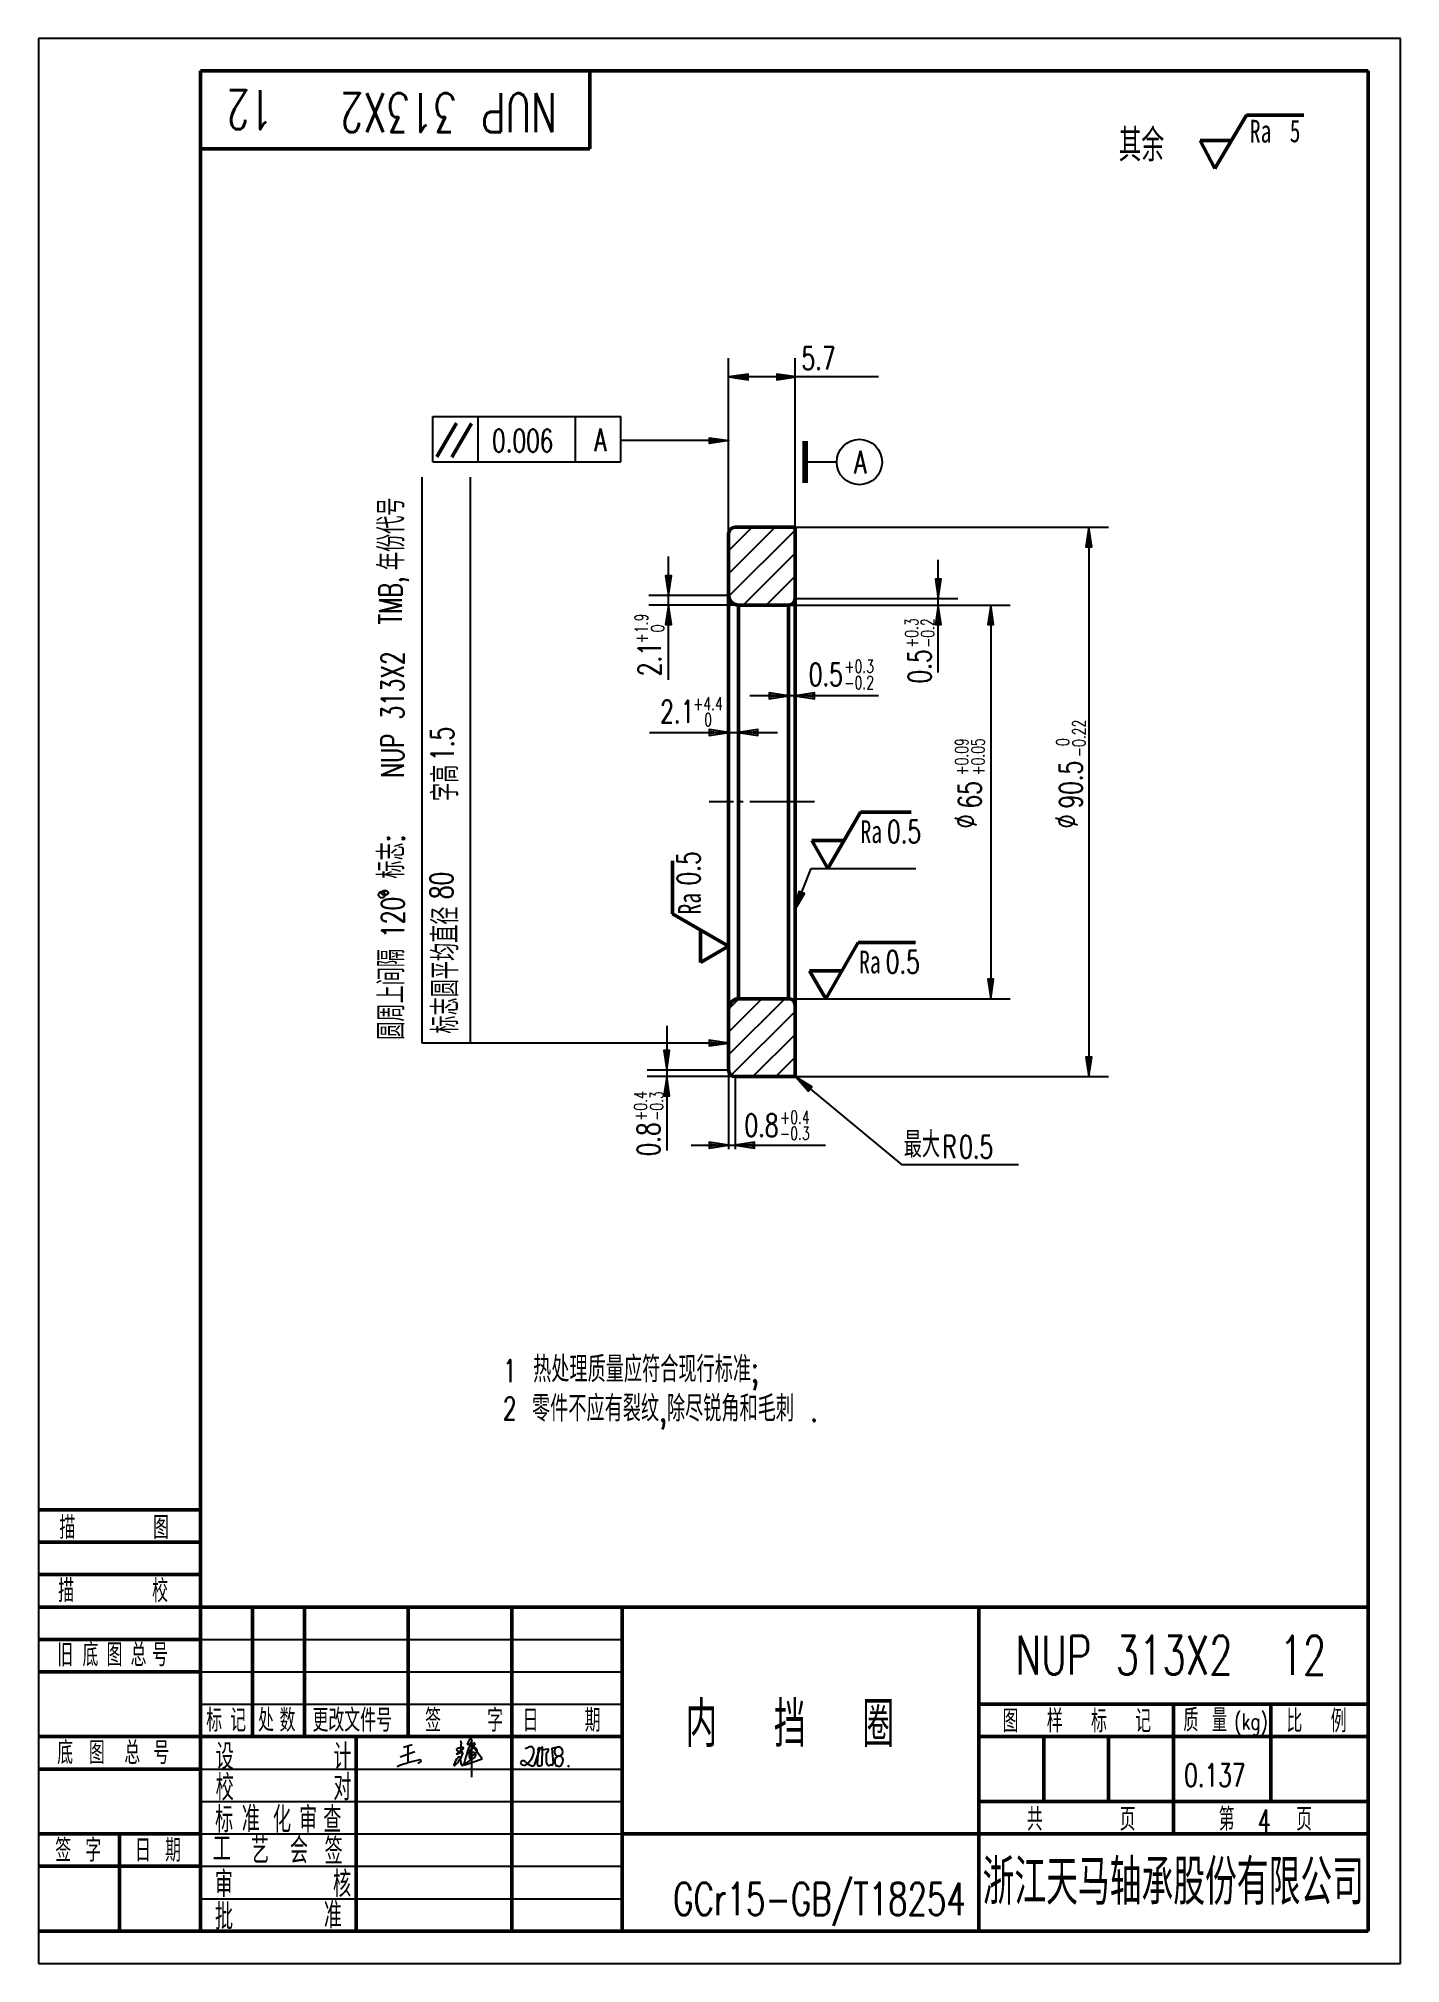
# Model space of a CAD drawing. Extents: x 0 to 210, y 0 to 297.
import ezdxf
from ezdxf.enums import TextEntityAlignment as Align

# ---------------------------------------------------------------- set-up
doc = ezdxf.new("R2010")
doc.units = 0
doc.header["$MEASUREMENT"] = 0
doc.linetypes.add('CENTER', pattern=[12.5, 10, -1, 0.5, -1])
doc.layers.get('0').update_dxf_attribs({"linetype": 'CONTINUOUS'})
doc.layers.get('DEFPOINTS').update_dxf_attribs({"linetype": 'CONTINUOUS'})
doc.layers.add('1', color=7, linetype='CONTINUOUS', lineweight=50)
doc.layers.add('粗实线', color=7, linetype='CONTINUOUS', lineweight=50)
for name, color, linetype in [('2', 7, 'CONTINUOUS'), ('3', 7, 'CENTER'), ('90', 7, 'CONTINUOUS'), ('文字', 7, 'CONTINUOUS')]:
    doc.layers.add(name, color=color, linetype=linetype)
doc.styles.add('HZ', font='txt.shx', dxfattribs={"width": 0.7, "bigfont": 'HZTXT.shx'})
doc.dimstyles.get("Standard").update_dxf_attribs({"dimtxt": 0.18, "dimasz": 0.18, "dimexe": 0.18, "dimexo": 0.0625, "dimgap": 0.09, "dimtad": 0, "dimtih": 1, "dimtoh": 1, "dimdec": 4, "dimzin": 0, "dimdsep": 46, "dimtxsty": 'Standard', "dimcen": 0.09, "dimadec": 0, "dimazin": 0, "dimtfac": 1, "dimtdec": 4, "dimtofl": 0, "dimtmove": 0, "dimatfit": 3, "dimfxl": 0, "dimtolj": 1, "dimtzin": 0, "dimarcsym": 0})

# ---------------------------------------------------------------- blocks, each defined once
blk = doc.blocks.new('BLK', base_point=(1, 0))
for points in [[(0, 0), (1, 0), (0, 0.15), (0, -0.15), (1, 0)], [(0, 0.07), (0.5, 0), (0, -0.07)]]:
    blk.add_lwpolyline(points)
blk = doc.blocks.new('*D1')
at = {"color": 0, "linetype": 'ByBlock'}
for p, q in [((116.65, 221.58), (164.96, 221.58)), ((161.96, 218.58), (161.96, 139.85)), ((116.65, 136.85), (164.96, 136.85))]:
    blk.add_line(p, q, dxfattribs=at)
at = {"layer": 'DEFPOINTS', "color": 0, "linetype": 'ByBlock'}
for p in [(116.65, 221.58), (116.65, 136.85), (161.96, 136.85)]:
    blk.add_point(p, dxfattribs=at)
at = {"color": 0, "linetype": 'ByBlock', "xscale": 3, "yscale": 3, "zscale": 3}
for p, rotation in [((161.96, 221.58), 90), ((161.96, 136.85), 270)]:
    blk.add_blockref('BLK', p, dxfattribs=dict(at, rotation=rotation))
blk = doc.blocks.new('*D2')
at = {"color": 0, "linetype": 'ByBlock'}
for p, q in [((115.65, 209.58), (149.82, 209.58)), ((146.82, 206.58), (146.82, 151.85)), ((115.65, 148.85), (149.82, 148.85))]:
    blk.add_line(p, q, dxfattribs=at)
at = {"layer": 'DEFPOINTS', "color": 0, "linetype": 'ByBlock'}
for p in [(115.65, 209.58), (115.65, 148.85), (146.82, 148.85)]:
    blk.add_point(p, dxfattribs=at)
at = {"color": 0, "linetype": 'ByBlock', "xscale": 3, "yscale": 3, "zscale": 3}
for p, rotation in [((146.82, 209.58), 90), ((146.82, 148.85), 270)]:
    blk.add_blockref('BLK', p, dxfattribs=dict(at, rotation=rotation))

msp = doc.modelspace()

# ---------------------------------------------------------------- linework, layer by layer
for p, q in [((55.75446, 31.89466), (58.04083, 32.72955)), ((56.25239, 33.37518), (57.60787, 33.76308)), ((56.94099, 33.57224), (56.96532, 30.95128)), ((65.53326, 33.18976), (64.38089, 32.29034)), ((65.01744, 32.52068), (64.52356, 32.91555)), ((65.16933, 34.16753), (65.01744, 32.52068)), ((66.34515, 34.40493), (66.10761, 33.77582)), ((66.10761, 33.77582), (66.34515, 33.83517)), ((67.29346, 33.83766), (66.34941, 32.41102)), ((68.40533, 31.56377), (66.77183, 33.77143)), ((66.77183, 33.77143), (66.77379, 32.36935)), ((67.21856, 33.74698), (67.21856, 33.74698)), ((75.03202, 33.16935), (75.57424, 33.38611)), ((76.4583, 30.57732), (77.33584, 33.2084)), ((77.01955, 33.02302), (76.89179, 30.77946)), ((77.01955, 32.9683), (77.11081, 33.22366)), ((77.0743, 33.13246), (77.01955, 33.02302)), ((77.33584, 33.2084), (77.18958, 33.25712)), ((77.54883, 33.29662), (77.54883, 33.07774)), ((77.54883, 33.07774), (77.65834, 32.9683)), ((77.64009, 30.7065), (77.69484, 33.3331)), ((77.65834, 32.9683), (78.55264, 33.09598)), ((78.57089, 32.84061), (78.35188, 32.49405)), ((79.19143, 33.2419), (80.06259, 33.41622)), ((79.39219, 30.96186), (79.19143, 33.2419)), ((25, 30), (89.99995, 30)), ((55.30931, 30.40653), (55.44544, 30.45624)), ((58.97862, 31.2053), (58.50107, 30.8341)), ((64.38089, 32.29034), (65.24791, 32.60843)), ((65.74437, 30.64172), (68.40533, 31.56377)), ((66.34941, 32.41102), (66.28185, 32.37726)), ((66.77379, 32.36935), (66.77272, 28.73591)), ((78.29713, 32.2022), (78.27887, 31.32667)), ((79.26443, 30.72474), (79.39219, 30.96186)), ((81.54582, 30.56057), (81.81958, 30.39641)), ((25, 25), (89.99995, 25)), ((25, 20), (89.99995, 20)), ((25, 15), (89.99995, 15)), ((25, 10), (89.99995, 10))]:
    msp.add_line(p, q)
for centre, radius, start, end in [((64.61478, 33.02963), 0.14607, 108.9005078, 231.3566021), ((65.93555, 29.17209), 4.22345, 98.0146679, 108.9005078), ((65.01256, 34.14423), 0.15849, 8.4525573, 84.1442321), ((65.36952, 33.19213), 0.16376, 359.1714359, 98.0146679), ((84.67697, 26.42675), 19.57483, 155.9855785, 167.0616906), ((67.58282, 31.4302), 1.84234, 97.9202994, 142.0603178), ((66.61833, 34.28177), 0.29965, 104.5678325, 155.7329048), ((65.78256, 36.77973), 2.99782, 280.8166613, 287.7523891), ((66.6425, 34.44382), 0.16213, 341.7540804, 127.8769993), ((66.33086, 36.48048), 2.58187, 278.1438691, 288.0077035), ((67.15209, 33.87905), 0.14785, 296.7181922, 98.9713927), ((67.18088, 32.83141), 0.44869, 315.4460481, 70.7292572), ((75.83847, 32.91078), 0.54383, 16.1691007, 119.0694681), ((74.43716, 32.74554), 1.94953, 332.460007, 9.3488615), ((77.16013, 33.16872), 0.09318, 71.5750642, 202.902758), ((77.5646, 33.33229), 0.039, 246.154342, 1.1941956), ((77.64921, 33.33405), 0.04564, 358.8058044, 181.1941956), ((78.56223, 33.02883), 0.06783, 339.2267202, 98.1253977), ((80.61717, 32.24933), 2.12999, 159.2267202, 163.8830539), ((80.371, 32.66951), 0.81759, 126.6989745, 245.1596607), ((80.18718, 32.57155), 0.81279, 70.3740262, 112.022584), ((80.06105, 32.65405), 0.79113, 341.2844619, 59.7018298), ((63.55492, 8.1393), 23.74467, 101.5909492, 109.9700076), ((58.87394, 31.29512), 0.13793, 319.371577, 130.6622652), ((66.4034, 30.08262), 2.42292, 137.0124048, 164.1275062), ((63.71499, 30.67142), 0.36541, 348.9199235, 11.6616905), ((64.13681, 30.60012), 0.06322, 179.0259282, 317.3946354), ((61.34162, 33.81614), 4.3238, 311.0887327, 341.1893868), ((64.84242, 31.60813), 0.24637, 50.3483882, 149.0956111), ((62.58744, 30.89555), 2.57541, 357.3547718, 20.5080306), ((65.47605, 30.82504), 0.31961, 188.7008982, 224.456308), ((65.29933, 32.46829), 0.14927, 25.1165159, 110.1466896), ((65.35815, 30.70936), 0.15444, 224.456308, 309.5217625), ((65.3175, 32.47681), 0.1292, 334.8834841, 25.1165159), ((65.1786, 30.92701), 0.4366, 309.5217625, 344.3994333), ((78.74901, 13.09848), 21.95004, 121.6827134, 126.7739565), ((65.70067, 30.74615), 0.11321, 215.420078, 292.7068906), ((66.22686, 32.4873), 0.12301, 142.0603178, 296.5518119), ((66.95664, 31.88406), 0.55875, 146.2303749, 188.9941729), ((66.5592, 31.90075), 0.18621, 213.9675398, 354.8577194), ((67.06243, 31.94319), 0.62325, 92.3396666, 156.205066), ((42.34626, 61.80943), 38.611, 309.1906386, 310.6533732), ((67.01367, 32.14482), 0.42174, 299.3725836, 86.8302727), ((74.72877, 30.83383), 0.43642, 39.2816282, 162.217783), ((74.71849, 31.05726), 0.41519, 192.5394353, 247.1048652), ((74.85837, 31.38848), 0.77474, 247.1048652, 312.8995645), ((77.02102, 33.08485), 2.77837, 225.2955946, 244.4912331), ((72.80782, 33.59516), 3.78708, 312.8995645, 332.460007), ((76.14141, 31.02444), 0.54802, 234.6730877, 305.3269123), ((77.17444, 30.76336), 0.28311, 176.7408638, 283.0907307), ((62.69795, 93.018), 64.19874, 283.0907307, 283.3751901), ((77.52048, 30.6798), 0.12255, 283.3751901, 12.5835602), ((79.63161, 31.29847), 1.35303, 178.8058266, 208.5522016), ((78.69184, 32.27921), 0.40216, 147.7091488, 191.0392829), ((78.68292, 30.78225), 0.27298, 208.5522016, 288.9694749), ((79.42965, 28.60981), 2.02421, 97.8002648, 108.9694749), ((79.13754, 30.74219), 0.12809, 277.8002648, 352.1658628), ((80.29128, 31.29024), 0.68974, 41.1882349, 195.3508845), ((80.14678, 30.98417), 0.53508, 166.6584756, 240.3898405), ((80.18718, 31.27245), 0.81279, 247.977416, 289.6259738), ((79.51548, 33.58359), 1.75416, 293.5900447, 317.5757868), ((79.81541, 31.35765), 1.06748, 307.1571451, 21.2451227)]:
    msp.add_arc(centre, radius, start, end)
at = {"layer": '1'}
for p, q in [((25, 292), (25, 5)), ((205, 292), (25, 292)), ((85, 280), (85, 292)), ((205, 5), (205, 292)), ((25, 280), (85, 280)), ((61.42765, 232.45165), (64.42765, 237.6478)), ((63.73711, 232.41129), (66.73711, 237.60745)), ((118.04737, 228.46049), (118.04737, 234.86049)), ((118.34737, 228.46049), (118.34737, 234.86049)), ((106.4087, 220.58356), (106.4087, 137.84574)), ((116.65369, 221.58356), (107.4087, 221.58356)), ((116.65369, 221.58356), (116.65369, 136.84574)), ((107.91857, 209.58356), (115.65369, 209.58356)), ((107.91857, 209.58356), (107.91857, 148.84507)), ((115.65369, 148.84574), (115.65369, 209.58356)), ((107.96361, 148.84574), (115.65369, 148.84574)), ((116.65369, 136.84574), (107.4087, 136.84574)), ((0, 70), (25, 70)), ((0, 65), (25, 65)), ((0, 60), (25, 60)), ((0, 55), (25, 55)), ((25, 55), (205, 55)), ((33, 55), (33, 35)), ((41, 55), (41, 35)), ((57, 55), (57, 35)), ((73, 55), (73, 35)), ((89.99995, 55), (89.99995, 5)), ((145, 55), (145, 5)), ((0, 50), (25, 50)), ((0, 45), (25, 45)), ((145, 40), (205, 40)), ((175, 40), (175, 20)), ((190, 40), (190, 25)), ((0, 35), (25, 35)), ((145, 35), (205, 35)), ((155, 35), (155, 25)), ((165, 35), (165, 25)), ((0, 30), (25, 30)), ((145, 25), (205, 25)), ((0, 20), (25, 20)), ((12.5, 20), (12.5, 5)), ((89.99995, 20), (145, 20)), ((145, 20), (205, 20)), ((0, 15), (25, 15)), ((0, 5), (205, 5))]:
    msp.add_line(p, q, dxfattribs=at)
for centre, radius, start, end in [((107.4087, 220.58356), 1, 90, 180), ((107.91857, 211.08356), 1.5, 180, 270), ((115.65369, 210.58356), 1, 270, 0), ((107.96361, 147.34574), 1.5, 90, 180), ((115.65369, 147.84574), 1, 0, 90), ((107.4087, 137.84574), 1, 180, 270)]:
    msp.add_arc(centre, radius, start, end, dxfattribs=at)
at = {"layer": '2'}
for p, q in [((0, 297), (0, 0)), ((210, 297), (0, 297)), ((210, 0), (210, 297)), ((60.77979, 238.66067), (89.77979, 238.66067)), ((60.77979, 231.66067), (60.77979, 238.66067)), ((67.77979, 231.66067), (67.77979, 238.66067)), ((82.77979, 231.66067), (82.77979, 238.66067)), ((89.77979, 231.66067), (89.77979, 238.66067)), ((103.45727, 234.96366), (89.77979, 234.96366)), ((60.77979, 231.66067), (89.77979, 231.66067)), ((118.04737, 231.66049), (123.04737, 231.66049)), ((59.13144, 142.0112), (59.13144, 229.29822)), ((66.58635, 142.0112), (66.58635, 229.29822)), ((106.4087, 214.42343), (113.56883, 221.58356)), ((106.4087, 217.95897), (110.03329, 221.58356)), ((106.4087, 210.8879), (116.65369, 221.13289)), ((108.6399, 209.58356), (116.65369, 217.59735)), ((112.17543, 209.58356), (116.65369, 214.06182)), ((141.26506, 176.76588), (144.625, 175.70004)), ((156.83228, 176.76588), (160.19222, 175.70004)), ((106.4087, 140.17722), (115.07722, 148.84574)), ((106.4087, 143.71275), (111.54169, 148.84574)), ((106.46114, 147.30073), (107.95372, 148.7933)), ((106.81102, 137.04401), (116.65369, 146.88667)), ((110.14829, 136.84574), (116.65369, 143.35114)), ((103.4087, 142.0112), (59.13144, 142.0112)), ((113.68383, 136.84574), (116.65369, 139.81561)), ((118.96567, 134.934), (133.07951, 123.26343)), ((133.07951, 123.26343), (151.07951, 123.26343)), ((25, 50), (89.99995, 50)), ((25, 45), (89.99995, 45)), ((25, 40), (89.99995, 40)), ((0, 0), (210, 0))]:
    msp.add_line(p, q, dxfattribs=at)
at = {"layer": '2', "linetype": 'ByBlock'}
for p, q in [((106.4087, 220.58356), (106.4087, 247.70392)), ((116.65369, 221.58356), (116.65369, 247.70392)), ((129.49169, 244.77541), (106.4087, 244.77541)), ((97.12628, 198.05791), (97.12628, 217.08356)), ((138.73896, 199.16597), (138.73896, 216.58356)), ((106.41857, 211.08356), (94.12628, 211.08356)), ((107.91857, 209.58356), (94.12628, 209.58356)), ((116.65369, 210.58356), (141.73896, 210.58356)), ((129.52172, 195.57369), (109.65369, 195.57369)), ((94.21399, 189.92863), (113.91857, 189.92863)), ((96.86238, 144.67128), (96.86238, 125.42595)), ((106.4087, 137.84574), (93.86238, 137.84574)), ((107.4087, 136.84574), (93.86238, 136.84574)), ((106.4087, 137.84574), (106.4087, 125.62367)), ((107.4087, 136.84574), (107.4087, 125.62367)), ((100.63904, 126.24889), (121.32148, 126.24889))]:
    msp.add_line(p, q, dxfattribs=at)
at = {"layer": '2'}
for points in [[(142.94503, 175.44484, 0.065754283), (143.41523, 175.50695, 0.078428939), (143.7791, 175.66908, 0.107173813), (144.06227, 175.95444, 0.166135476), (144.12458, 176.21044, 0.142966599), (144.04468, 176.48417, 0.107173813), (143.7791, 176.7518, 0.078428939), (143.41523, 176.91394, 0.065754283), (142.94503, 176.97604, 0.065754283), (142.47483, 176.91394, 0.078428939), (142.11096, 176.7518, 0.107173813), (141.84537, 176.48417, 0.142966599), (141.76547, 176.21044, 0.142966599), (141.84537, 175.93672, 0.107173813), (142.11096, 175.66908, 0.078428939), (142.47483, 175.50695, 0.065754283)], [(158.51225, 175.44484, 0.065754283), (158.98245, 175.50695, 0.078428939), (159.34632, 175.66908, 0.107173813), (159.6295, 175.95444, 0.166135476), (159.69181, 176.21044, 0.142966599), (159.61191, 176.48417, 0.107173813), (159.34632, 176.7518, 0.078428939), (158.98245, 176.91394, 0.065754283), (158.51225, 176.97604, 0.065754283), (158.04205, 176.91394, 0.078428939), (157.67818, 176.7518, 0.107173813), (157.4126, 176.48417, 0.142966599), (157.3327, 176.21044, 0.142966599), (157.4126, 175.93672, 0.107173813), (157.67818, 175.66908, 0.078428939), (158.04205, 175.50695, 0.065754283)]]:
    msp.add_lwpolyline(points, format="xyb", close=True, dxfattribs=at)
for centre, radius in [((126.57307, 231.65733), 3.5), ((52.93457, 164.90141), 0.5)]:
    msp.add_circle(centre, radius, dxfattribs=at)
at = {"layer": '3'}
msp.add_line((119.65369, 179.21465), (103.4087, 179.21465), dxfattribs=at)
at = {"layer": '粗实线', "color": 7}
for p, q in [((181.36484, 276.95016), (186.25037, 285.15722)), ((181.36484, 276.95016), (179.12669, 281.24708)), ((179.12734, 281.24584), (183.92199, 281.24584))]:
    msp.add_line(p, q, dxfattribs=at)
at = {"layer": '粗实线'}
for p, q in [((186.25037, 285.15722), (195.09597, 285.15722)), ((121.72153, 168.9564), (126.72153, 177.61665)), ((126.72153, 177.61665), (134.55067, 177.61665)), ((119.22153, 173.28652), (124.22153, 173.28652)), ((121.72153, 168.9564), (119.22153, 173.28652)), ((97.74845, 161.95539), (97.74845, 170.13404)), ((106.4087, 156.95539), (97.74845, 161.95539)), ((102.07857, 154.45539), (102.07857, 159.45539)), ((121.38615, 148.84574), (126.38615, 157.506)), ((126.38615, 157.506), (135.21261, 157.506)), ((106.4087, 156.95539), (102.07857, 154.45539)), ((121.38615, 148.84574), (118.88615, 153.17587)), ((118.88615, 153.17587), (123.88615, 153.17587))]:
    msp.add_line(p, q, dxfattribs=at)
at = {"layer": '粗实线', "lineweight": 50}
for p, q in [((25, 35), (89.99995, 35)), ((48.99995, 5), (48.99995, 35)), ((73, 5), (73, 35))]:
    msp.add_line(p, q, dxfattribs=at)

# ---------------------------------------------------------------- block references
at = {"layer": '2', "linetype": 'ByBlock', "xscale": 3, "yscale": 3, "zscale": 3}
for p, rotation in [((106.42845, 244.77541), 180), ((97.12628, 211.08356), 270), ((138.73896, 210.58356), 270), ((97.12628, 209.58356), 90), ((138.73896, 209.58356), 90), ((116.65369, 195.57369), 180), ((107.91857, 189.92863), 180), ((96.86238, 137.84574), 270), ((96.86238, 136.84574), 90), ((107.4087, 126.24889), 180)]:
    msp.add_blockref('BLK', p, dxfattribs=dict(at, rotation=rotation))
for p in [(116.83968, 244.77541), (115.65369, 195.57369), (106.41857, 189.92863), (106.4087, 126.24889)]:
    msp.add_blockref('BLK', p, dxfattribs=at)
at = {"layer": '2', "yscale": 3, "zscale": 3}
for p, xscale, rotation in [((106.45727, 234.96366), -3, 180), ((106.4087, 142.0112), 3, 360), ((116.65369, 136.84574), 3, 500.4130756233603)]:
    msp.add_blockref('BLK', p, dxfattribs=dict(at, xscale=xscale, rotation=rotation))

# ---------------------------------------------------------------- texts
at = {"width": 0.7}
for s, p in [('Ra', (186.76873, 280.95161)), ('5', (192.91645, 280.99074)), ('Ra', (126.74587, 172.88698)), ('Ra', (126.5266, 152.77632))]:
    msp.add_text(s, height=3.5, dxfattribs=at).set_placement(p)
msp.add_text('Ra', height=3.5, rotation=90, dxfattribs=at).set_placement((102.10231, 161.85373))
at = {"layer": '2', "style": 'HZ', "width": 0.7}
for s, height, rotation, p in [('12', 6, 180, (36.17841, 289.00543)), ('圆周上间隔    标志:               年份代号    ', 4, 90, (56.4171, 142.52785)), ('TMB,', 3.5, 90, (56.02362, 206.56909)), ('标志圆平均直径      字高', 4, 90, (64.73084, 143.47671)), ('120%%d', 3.5, 90, (56.38878, 158.25697))]:
    msp.add_text(s, height=height, rotation=rotation, dxfattribs=at).set_placement(p)
at = {"layer": '2', "style": 'HZ'}
for s, height, width, p in [('其余', 4.998, 0.7, (166.55189, 278.02446, 3.57)), ('A', 3.5, 0.7, (85.69936, 233.34064)), ('A', 3.5, 0.7, (125.77434, 229.90587)), ('最大', 4, 0.7, (133.40977, 124.35363)), ('R', 3.5, 0.7, (139.35444, 124.2464)), ('1', 3.5, 0.7, (71.60509, 89.67812)), ('热处理质量应符合现行标准;', 4, 0.7, (76.26671, 89.67812)), ('2', 3.5, 0.7, (71.60509, 83.87465)), ('描', 3.5, 0.7, (3.22753, 65.50101)), ('图', 3.5, 0.7, (17.66888, 65.50101)), ('描', 3.5, 0.7, (3.03238, 55.74288)), ('校', 3.5, 0.7, (17.51876, 55.74288)), ('12', 6, 0.7, (191.35528, 44.55499)), ('旧', 3.5, 0.7, (2.88226, 45.85964)), ('底', 3.5, 0.7, (6.78533, 45.85964)), ('图', 3.5, 0.7, (10.49324, 45.85964)), ('总', 3.5, 0.7, (14.20115, 45.85964)), ('号', 3.5, 0.7, (17.51876, 45.85964)), ('标', 3.5, 0.7, (25.8503, 35.76194)), ('记', 3.5, 0.7, (29.55821, 35.76194)), ('处', 3.5, 0.7, (33.85158, 35.76194)), ('数', 3.5, 0.7, (37.16919, 35.76194)), ('更改文件号', 3.5, 0.7, (42.24318, 35.76194)), ('签   字', 3.5, 0.7, (59.61182, 35.76194)), ('日   期', 3.5, 0.7, (74.63862, 35.76194)), ('内  挡  圈', 7, 0.7, (99.74221, 33.40336)), ('图  样  标  记', 3.5, 0.7, (148.64674, 35.65471)), ('质 量', 3.5, 0.666, (176.52363, 35.77982)), ('比  例', 3.5, 0.7, (192.42112, 35.65471)), ('底', 3.5, 0.7, (2.88226, 30.75777)), ('图', 3.5, 0.7, (7.7611, 30.75777)), ('总', 3.5, 0.7, (13.22539, 30.75777)), ('号', 3.5, 0.7, (17.71391, 30.75777)), ('共     页', 3.5, 0.7, (152.38467, 20.49923)), ('第    页', 3.5, 0.7, (181.97291, 20.49923)), ('4', 3.5, 0.666, (188.00449, 20.23918)), ('签 字', 3.5, 0.7, (2.58203, 15.70952)), ('日 期', 3.5, 0.7, (14.87668, 15.70952))]:
    msp.add_text(s, height=height, dxfattribs=dict(at, width=width)).set_placement(p)
at = {"layer": '2', "style": 'HZ', "width": 0.688541}
msp.add_text('(kg)', height=2.5, dxfattribs=at).set_placement((184.3748, 36.08364), (189.53885, 36.08364), align=Align.FIT)
at = {"layer": '90', "style": 'HZ', "width": 0.7}
for s, height, rotation, p in [('NUP 313X2', 6, 180, (79.9438, 288.55861)), ('+1.9', 2, 90, (93.95536, 203.69527)), ('0', 2, 90, (96.45536, 205.39527)), ('+0.3', 2, 90, (135.61307, 202.98375)), ('-0.2', 2, 90, (138.11307, 202.98375)), ('NUP 313X2', 3.5, 90, (56.33786, 182.92492)), ('2.1', 3.5, 90, (95.95536, 198.61194)), ('0.5', 3.5, 90, (137.61307, 197.49209)), ('1.5', 3.5, 90, (64.01471, 185.55133)), ('-0.22', 2, 90, (161.42638, 186.14374)), ('+0.09', 2, 90, (143.34414, 183.28541)), ('+0.05', 2, 90, (145.84414, 183.28541)), ('0', 2, 90, (158.92638, 187.84374)), ('90.5', 3.5, 90, (160.92638, 178.20207)), ('65', 3.5, 90, (145.34414, 178.20207)), ('0.5', 3.5, 90, (101.99594, 166.33486)), ('80', 3.5, 90, (63.88933, 164.2271)), ('+0.4', 2, 90, (93.82025, 130.02084)), ('-0.3', 2, 90, (96.32025, 130.02084)), ('0.8', 3.5, 90, (95.82025, 124.52917))]:
    msp.add_text(s, height=height, rotation=rotation, dxfattribs=at).set_placement(p)
for s, height, p in [('5.7', 3.5, (117.64927, 245.90997)), ('0.006', 3.5, (69.93149, 233.20002)), ('0.5', 3.5, (118.76577, 197.12856)), ('+0.3', 2, (124.25743, 199.12856)), ('-0.2', 2, (124.25743, 196.62856)), ('2.1', 3.5, (95.85779, 191.39414)), ('+4.4', 2, (100.94112, 193.39414)), ('0', 2, (102.64112, 190.89414)), ('0.5', 3.5, (130.8286, 172.88478)), ('0.8', 3.5, (108.84955, 127.57279)), ('+0.4', 2, (114.34122, 129.57279)), ('-0.3', 2, (114.34122, 127.07279)), ('0.5', 3.5, (141.95148, 124.2464)), ('NUP 313X2', 6, (150.65832, 44.57286)), ('0.137', 3.5, (176.64372, 27.30847)), ('GCr15-GB/T18254', 5, (97.84684, 7.47051))]:
    msp.add_text(s, height=height, dxfattribs=at).set_placement(p)
msp.add_text('0.5', height=3.5, dxfattribs=at).set_placement((133.2617, 152.78045), align=Align.CENTER)
at = {"layer": '文字', "style": 'HZ', "width": 0.7}
msp.add_text('零件不应有裂纹,除尽锐角和毛刺 .', height=4, dxfattribs=at).set_placement((76.08854, 83.62062))
for s, height, p in [('设   ', 4, (32.46079, 32.05063)), (' 计', 4, (45.61695, 32.05063)), ('校   ', 4, (32.46079, 27.37108)), (' 对', 4, (45.61695, 27.37108)), ('标   ', 4, (32.36087, 22.41267)), ('准', 4, (32.73987, 22.4672)), ('化   ', 4, (41.27461, 22.41267)), ('审', 4, (41.57223, 22.41267)), ('查', 4, (45.29953, 22.41267)), ('工', 4, (28.27782, 17.71441)), ('艺', 4, (34.14426, 17.63822)), ('会', 4, (40.16118, 17.66203)), ('签', 4, (45.50191, 17.56203)), ('浙江天马轴承股份有限公司', 7, (174.96551, 12.90953)), ('审   ', 4, (32.32112, 12.46393)), (' 核', 4, (45.55388, 12.46393)), ('批   ', 4, (32.33621, 7.43503)), ('准', 4, (45.39148, 7.61446))]:
    msp.add_text(s, height=height, dxfattribs=at).set_placement(p, align=Align.MIDDLE)

# ---------------------------------------------------------------- dimensions: what is measured, and where the dimension line sits
at = {"layer": '2'}
for base, p1, p2, picture, middle in [((161.96219, 136.84574), (116.65369, 221.58356), (116.65369, 136.84574), '*D1', (158.46219, 179.21465)), ((146.8153, 148.84574), (115.65369, 209.58356), (115.65369, 148.84574), '*D2', (143.3153, 179.21465))]:
    dim = msp.add_linear_dim(base=base, p1=p1, p2=p2, angle=90, text=' ', dimstyle='Standard', dxfattribs=at)
    dim.commit()
    dim.dimension.update_dxf_attribs({"geometry": picture, "text_midpoint": middle})

# ---------------------------------------------------------------- leaders
msp.add_leader([(116.58482, 162.45957), (119.12651, 168.96812), (135.25549, 168.96812)], dimstyle='Standard', override={"dimtxt": 3.5, "dimasz": 3, "dimexe": 3, "dimexo": 0, "dimgap": 0.09, "dimtad": 0, "dimtih": 0, "dimtoh": 0, "dimtxsty": 'HZ', "dimtmove": 2, "dimldrblk": 'BLK'})

doc.saveas('drawing.dxf')
